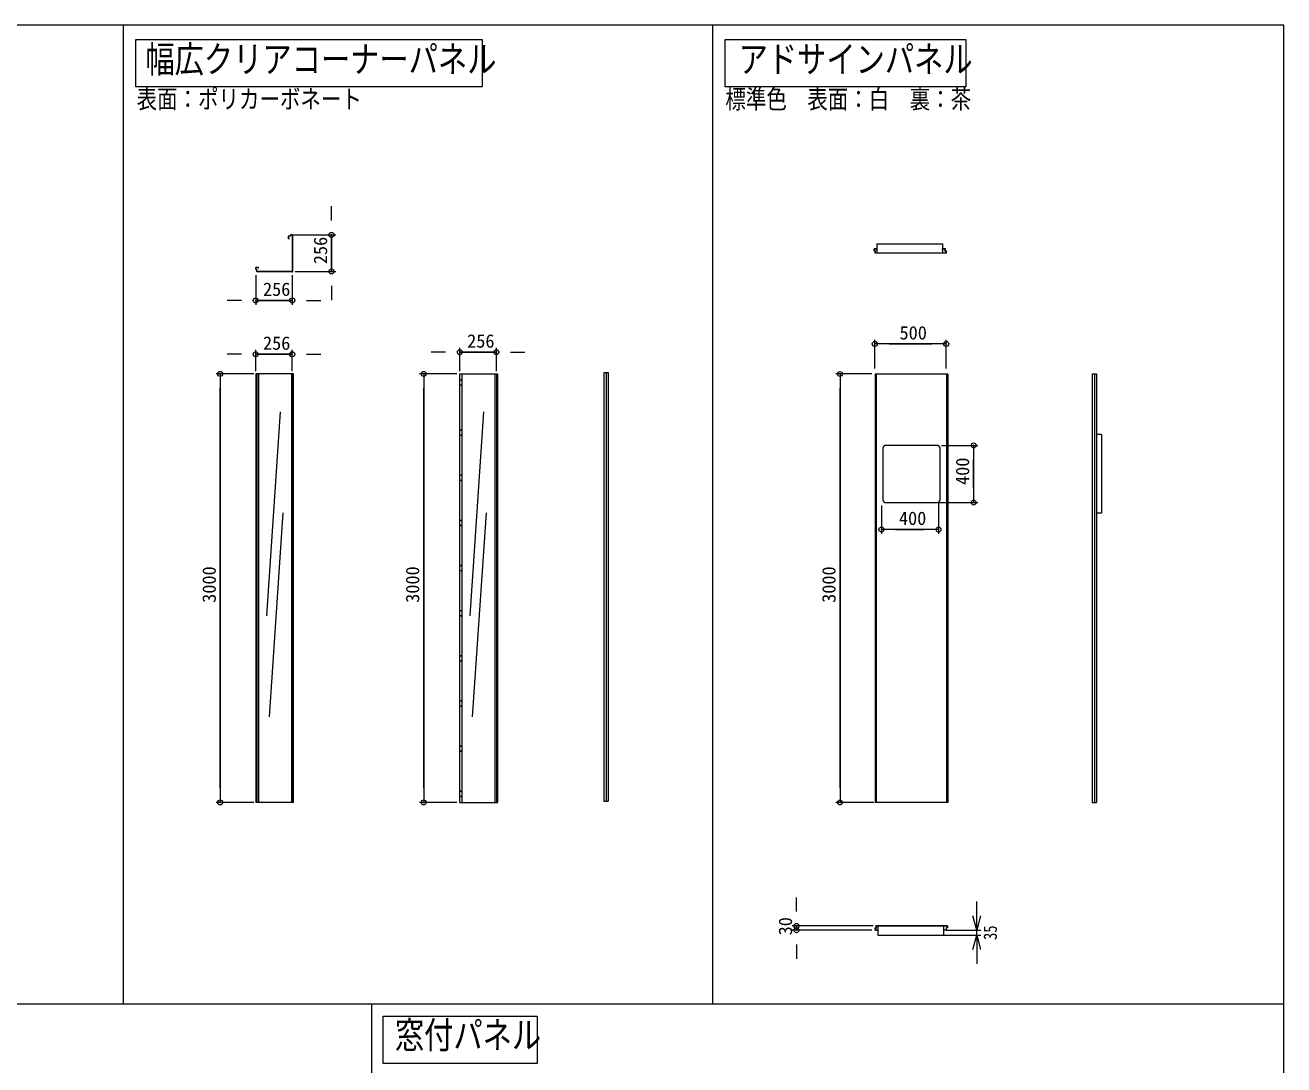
# Model space of a CAD drawing. Units: millimetres, scale not verified. Extents: x -20405 to 20405, y -7243 to 7243.
# Drawn here: x 11593 to 20405, y -36 to 7243 of the extents above; entities that cross this region are included whole.
import ezdxf
from ezdxf.enums import TextEntityAlignment as Align

# ---------------------------------------------------------------- set-up
doc = ezdxf.new("R2010")
doc.units = ezdxf.units.MM
doc.header["$LTSCALE"] = 70
doc.header["$PDMODE"] = 32
doc.header["$PDSIZE"] = 35
for name, color, linetype, lineweight in [('0-0_(2m)Rｸﾘｱｺｰﾅｰﾊﾟﾈﾙ', 7, 'Continuous', 9), ('0-2_(2m)ｱﾄﾞｻｲﾝﾊﾟﾈﾙ', 7, 'Continuous', 9), ('1-0_(3m)ｱﾄﾞｻｲﾝﾊﾟﾈﾙ', 7, 'Continuous', 9), ('1-A_(3m)幅広ｸﾘｱｺｰﾅｰ', 7, 'Continuous', 9), ('1-D_0', 7, 'Continuous', 9), ('3-4_text', 7, 'Continuous', 9), ('3-7_図面枠', 7, 'Continuous', 9)]:
    doc.layers.add(name, color=color, linetype=linetype, lineweight=lineweight)
doc.styles.add('ＭＳ ゴシック', font='')
doc.styles.get('ＭＳ ゴシック').set_extended_font_data('MS Gothic')

msp = doc.modelspace()

# ---------------------------------------------------------------- linework, layer by layer
at = {"layer": '0-0_(2m)Rｸﾘｱｺｰﾅｰﾊﾟﾈﾙ'}
for p, q in [((12366.54, 6810.75), (12366.54, 7143.25)), ((16492.67, 6810.75), (16492.67, 7143.25)), ((14099.33, -26.56), (14099.33, 305.94))]:
    msp.add_line(p, q, dxfattribs=at)
at = {"layer": '0-2_(2m)ｱﾄﾞｻｲﾝﾊﾟﾈﾙ', "color": 4, "lineweight": 5}
for p, q in [((18254.73, 1006.79), (18254.73, 1106.79)), ((18041.51, 906.79), (18284.73, 906.79)), ((18254.73, 871.79), (18254.73, 906.79)), ((18021.51, 871.79), (18284.73, 871.79)), ((18254.73, 771.79), (18254.73, 671.79))]:
    msp.add_line(p, q, dxfattribs=at)
at = {"layer": '0-2_(2m)ｱﾄﾞｻｲﾝﾊﾟﾈﾙ'}
for p, q in [((18254.73, 906.79), (18254.73, 1006.79)), ((17561.52, 935.59), (17561.52, 871.79)), ((18021.51, 935.59), (18021.51, 871.79)), ((17561.52, 871.79), (18021.51, 871.79)), ((18254.73, 871.79), (18254.73, 771.79))]:
    msp.add_line(p, q, dxfattribs=at)
for points in [[(18281.52, 1006.79), (18254.73, 906.79), (18227.94, 1006.79)], [(18227.94, 771.79), (18254.73, 871.79), (18281.52, 771.79)]]:
    msp.add_lwpolyline(points, dxfattribs=at)
at = {"layer": '1-0_(3m)ｱﾄﾞｻｲﾝﾊﾟﾈﾙ'}
for p, q in [((17536.18, 5662.24), (17536.18, 5676.24)), ((17556.17, 5676.24), (17536.18, 5676.24)), ((17544.17, 5662.24), (17536.18, 5662.24)), ((17554.97, 5675.03), (17537.37, 5675.03)), ((17542.17, 5676.24), (17556.17, 5676.24)), ((17544.17, 5646.23), (17544.17, 5662.24)), ((18044.17, 5646.23), (17544.17, 5646.23)), ((18042.98, 5647.43), (17545.37, 5647.43)), ((17554.97, 5667.73), (17554.97, 5675.03)), ((17556.17, 5667.73), (17554.97, 5667.73)), ((17556.17, 5711.24), (17556.17, 5647.43)), ((17556.17, 5667.73), (17556.17, 5676.24)), ((18036.17, 5676.24), (18016.17, 5676.24)), ((18016.17, 5667.73), (18016.17, 5676.24)), ((18017.37, 5667.73), (18016.17, 5667.73)), ((18017.37, 5667.73), (18017.37, 5675.03)), ((18036.17, 5660.24), (18036.17, 5676.24)), ((18044.17, 5660.24), (18036.17, 5660.24)), ((18044.17, 5646.23), (18044.17, 5660.24)), ((17552.17, 4800.71), (17552.17, 1800.71)), ((18044.17, 4800.71), (18044.17, 1800.71)), ((18044.17, 4800.71), (18044.17, 1800.71)), ((18052.17, 4800.71), (18052.17, 1800.71)), ((18052.17, 4800.71), (18052.17, 1800.71)), ((19080.42, 4801.42), (19080.42, 1801.41)), ((19129.42, 4376.41), (19094.42, 4376.41)), ((19129.42, 4376.41), (19129.42, 3826.42)), ((17598.17, 4280.71), (17598.17, 3920.71)), ((17978.17, 4300.71), (17618.17, 4300.71)), ((17998.18, 3920.71), (17998.18, 4280.71)), ((17618.17, 3900.71), (17978.17, 3900.71)), ((19129.42, 3826.42), (19094.42, 3826.42)), ((18052.17, 1800.71), (17544.17, 1800.71)), ((17541.52, 920.79), (17541.52, 906.79)), ((17549.52, 920.79), (17541.52, 920.79)), ((17561.52, 906.79), (17541.52, 906.79)), ((17560.32, 907.99), (17542.71, 907.99)), ((17547.52, 906.79), (17561.52, 906.79)), ((18049.51, 936.79), (17549.52, 936.79)), ((17549.52, 936.79), (17549.52, 920.79)), ((18048.32, 935.59), (17550.72, 935.59)), ((17560.32, 915.29), (17560.32, 907.99)), ((17561.52, 915.29), (17560.32, 915.29)), ((17561.52, 915.29), (17561.52, 906.79)), ((18021.51, 915.29), (18021.51, 906.79)), ((18022.72, 915.29), (18021.51, 915.29)), ((18041.51, 906.79), (18021.51, 906.79)), ((18022.72, 915.29), (18022.72, 907.99)), ((18049.51, 922.79), (18041.51, 922.79)), ((18041.51, 922.79), (18041.51, 906.79)), ((18049.51, 936.79), (18049.51, 922.79))]:
    msp.add_line(p, q, dxfattribs=at)
for points in [[(17545.37, 5647.43), (17545.37, 5663.43), (17537.37, 5663.43), (17537.37, 5675.03)], [(17556.17, 5711.24), (18016.17, 5711.24), (18016.17, 5647.43)], [(18042.98, 5647.43), (18042.98, 5659.03), (18034.97, 5659.03), (18034.97, 5675.03), (18017.37, 5675.03)], [(18052.17, 4800.71), (17544.17, 4800.71), (17544.17, 1800.71)], [(19064.42, 4801.42), (19094.42, 4801.42), (19094.42, 1801.41)], [(19064.42, 4801.42), (19064.42, 1801.41), (19094.42, 1801.41)], [(17550.72, 935.59), (17550.72, 919.59), (17542.71, 919.59), (17542.71, 907.99)], [(18048.32, 935.59), (18048.32, 923.99), (18040.32, 923.99), (18040.32, 907.99), (18022.72, 907.99)]]:
    msp.add_lwpolyline(points, dxfattribs=at)
for centre, start, end in [((17618.17, 4280.71), 90, 180), ((17978.17, 4280.71), 0, 90), ((17618.17, 3920.71), 180, 270), ((17978.17, 3920.71), 270, 360)]:
    msp.add_arc(centre, 20, start, end, dxfattribs=at)
at = {"layer": '1-A_(3m)幅広ｸﾘｱｺｰﾅｰ'}
for p, q in [((13434.34, 5766.59), (13434.34, 5746.59)), ((13450.34, 5766.59), (13434.34, 5766.59)), ((13442.84, 5746.59), (13434.34, 5746.59)), ((13442.84, 5747.78), (13435.54, 5747.78)), ((13442.84, 5747.78), (13442.84, 5746.59)), ((13450.34, 5774.59), (13450.34, 5766.59)), ((13464.34, 5774.59), (13450.34, 5774.59)), ((13463.14, 5773.38), (13451.54, 5773.38)), ((13463.14, 5773.38), (13463.14, 5519.09)), ((13464.34, 5774.59), (13464.34, 5519.09)), ((13226.64, 5546.88), (13206.64, 5546.88)), ((13206.64, 5532.88), (13206.64, 5546.88)), ((13214.64, 5532.88), (13206.64, 5532.88)), ((13225.44, 5545.69), (13207.84, 5545.69)), ((13214.64, 5516.88), (13214.64, 5532.88)), ((13462.14, 5516.88), (13214.64, 5516.88)), ((13215.84, 5518.09), (13215.84, 5534.08)), ((13225.44, 5538.39), (13225.44, 5545.69)), ((13226.64, 5538.39), (13225.44, 5538.39)), ((13226.64, 5538.39), (13226.64, 5546.88)), ((13338.99, 5518.09), (13338.99, 5516.88)), ((13449.84, 5518.09), (13449.84, 5516.88)), ((13463.14, 5531.39), (13464.34, 5531.39)), ((13464.34, 5519.09), (13463.14, 5519.09)), ((13206.64, 4801.42), (13206.64, 1801.41)), ((13471.14, 4801.42), (13206.64, 4801.42)), ((13214.64, 4801.42), (13214.64, 1801.41)), ((13226.64, 4801.42), (13226.64, 1801.41)), ((13457.84, 4801.42), (13457.84, 1801.41)), ((13470.14, 3273.92), (13470.14, 4801.42)), ((13471.14, 3273.92), (13471.14, 4801.42)), ((14635.78, 4801.42), (14900.28, 4801.42)), ((14635.78, 3273.92), (14635.78, 4801.42)), ((14636.78, 3273.92), (14636.78, 4801.42)), ((14649.08, 4801.42), (14649.08, 1801.41)), ((14880.28, 4801.42), (14880.28, 1801.41)), ((14892.28, 4801.42), (14892.28, 1801.41)), ((14900.28, 4801.42), (14900.28, 1801.41)), ((15660.46, 4810.38), (15660.46, 1810.38)), ((13379.18, 4535.22), (13282.56, 3108.64)), ((14801.62, 4535.22), (14704.99, 3108.64)), ((13397.58, 3828.25), (13300.95, 2401.67)), ((13470.14, 3801.42), (13471.14, 3801.42)), ((14636.78, 3801.42), (14635.78, 3801.42)), ((14820.01, 3828.25), (14723.39, 2401.67)), ((13470.14, 2553.91), (13470.14, 3273.92)), ((13471.14, 2553.91), (13471.14, 3273.92)), ((14635.78, 2553.91), (14635.78, 3273.92)), ((14636.78, 2553.91), (14636.78, 3273.92)), ((13470.14, 1888.91), (13470.14, 2553.91)), ((13471.14, 1888.91), (13471.14, 2553.91)), ((14635.78, 1888.91), (14635.78, 2553.91)), ((14636.78, 1888.91), (14636.78, 2553.91)), ((13470.14, 1801.41), (13470.14, 1888.91)), ((13471.14, 1801.41), (13471.14, 1888.91)), ((14635.78, 1801.41), (14635.78, 1888.91)), ((14636.78, 1801.41), (14636.78, 1888.91)), ((13471.14, 1801.41), (13206.64, 1801.41)), ((14635.78, 1801.41), (14900.28, 1801.41))]:
    msp.add_line(p, q, dxfattribs=at)
for points in [[(13451.54, 5773.38), (13451.54, 5765.38), (13435.54, 5765.38), (13435.54, 5747.78)], [(13215.84, 5534.08), (13207.84, 5534.08), (13207.84, 5545.69)], [(13462.14, 5516.88), (13462.14, 5518.09), (13215.84, 5518.09)], [(15644.46, 4810.38), (15674.46, 4810.38), (15674.46, 1810.38)], [(15644.46, 4810.38), (15644.46, 1810.38), (15674.46, 1810.38)]]:
    msp.add_lwpolyline(points, dxfattribs=at)
for centre in [(13463.64, 4759.42), (14643.27, 4759.42), (13463.64, 4723.42), (14643.27, 4723.42), (13463.64, 4407.92), (14643.27, 4407.92), (13463.64, 4371.92), (14643.27, 4371.92), (13463.64, 4091.92), (13463.64, 4055.92), (14643.27, 4091.92), (14643.27, 4055.92), (13463.64, 3775.92), (13463.64, 3739.92), (14643.27, 3775.92), (14643.27, 3739.92), (13463.64, 3459.92), (14643.27, 3459.92), (13463.64, 3423.92), (14643.27, 3423.92), (13463.64, 3143.92), (13463.64, 3107.92), (14643.27, 3143.92), (14643.27, 3107.92), (13463.64, 2827.92), (14643.27, 2827.92), (13463.64, 2791.91), (14643.27, 2791.91), (13463.64, 2511.91), (13463.64, 2475.92), (14643.27, 2511.91), (14643.27, 2475.92), (13463.64, 2195.92), (13463.64, 2159.92), (14643.27, 2195.92), (14643.27, 2159.92), (13463.64, 1879.92), (14643.27, 1879.92), (13463.64, 1843.92), (14643.27, 1843.92)]:
    msp.add_circle(centre, 2.25, dxfattribs=at)
for radius, start, end in [(3.25, 58.461, 188.85), (3.25, 188.85, 58.461), (2.25, 40.926, 192.84), (2.25, 192.84, 40.926)]:
    msp.add_arc((13462.64, 5518.58), radius, start, end, dxfattribs=at)
at = {"layer": '1-D_0'}
for p, q in [((13738.33, 5874.59), (13738.33, 5974.59)), ((13471.54, 5774.59), (13768.33, 5774.59)), ((13206.64, 5492.89), (13206.64, 5285.88)), ((13462.64, 5492.89), (13462.64, 5285.88)), ((13482.56, 5518.58), (13768.33, 5518.58)), ((13738.33, 5418.59), (13738.33, 5318.59)), ((13106.64, 5315.88), (13006.64, 5315.88)), ((13562.64, 5315.88), (13662.64, 5315.88)), ((17541.52, 4839.43), (17541.52, 5041.04)), ((18041.51, 4839.43), (18041.51, 5041.04)), ((13106.64, 4938.88), (13006.64, 4938.88)), ((13206.64, 4821.42), (13206.64, 4968.89)), ((13462.64, 4821.42), (13462.64, 4968.89)), ((13562.64, 4938.88), (13662.64, 4938.88)), ((14536.28, 4953.54), (14436.27, 4953.54)), ((14636.27, 4821.42), (14636.27, 4983.54)), ((14891.77, 4821.42), (14891.77, 4983.54)), ((14991.77, 4953.54), (15091.78, 4953.54)), ((18041.51, 5011.04), (17541.52, 5011.04)), ((17641.52, 5011.04), (17941.52, 5011.04)), ((13193.94, 4801.42), (12928.89, 4801.42)), ((12958.88, 4801.42), (12958.88, 1801.41)), ((14615.78, 4801.42), (14352.97, 4801.42)), ((14382.97, 4801.42), (14382.97, 1801.41)), ((17521.52, 4800.86), (17267.86, 4800.86)), ((17297.86, 4800.86), (17297.86, 1800.91)), ((12958.88, 1901.42), (12958.88, 4701.42)), ((14382.97, 1901.42), (14382.97, 4701.42)), ((17297.86, 1900.91), (17297.86, 4700.86)), ((18007.51, 4300.86), (18263.63, 4300.86)), ((18233.64, 4300.86), (18233.64, 3900.86)), ((18233.64, 4000.86), (18233.64, 4200.86)), ((17587.51, 3880.86), (17587.51, 3682.39)), ((17987.24, 3897.57), (17987.24, 3682.39)), ((17987.51, 3900.86), (18263.63, 3900.86)), ((17987.24, 3712.39), (17587.51, 3712.39)), ((17687.52, 3712.39), (17887.25, 3712.39)), ((13194.64, 1801.41), (12928.89, 1801.41)), ((14615.78, 1801.41), (14352.97, 1801.41)), ((17533.52, 1800.91), (17267.86, 1800.91)), ((16993.36, 1036.79), (16993.36, 1136.79)), ((17529.52, 936.79), (16963.36, 936.79)), ((17521.52, 906.79), (16963.36, 906.79)), ((16993.36, 806.79), (16993.36, 706.79))]:
    msp.add_line(p, q, dxfattribs=at)
for points in [[(13738.33, 5518.58), (13738.33, 5774.59), (13738.33, 5518.58)], [(13206.64, 5315.88), (13462.64, 5315.88), (13206.64, 5315.88)], [(13206.64, 4938.88), (13462.64, 4938.88), (13206.64, 4938.88)], [(14636.27, 4953.54), (14891.77, 4953.54), (14636.27, 4953.54)], [(16993.36, 906.79), (16993.36, 936.79), (16993.36, 906.79)]]:
    msp.add_lwpolyline(points, dxfattribs=at)
for p in [(13738.33, 5774.59), (13738.33, 5518.58), (13206.64, 5315.88), (13462.64, 5315.88), (17541.52, 5011.04), (18041.51, 5011.04), (13206.64, 4938.88), (13462.64, 4938.88), (14636.27, 4953.54), (14891.77, 4953.54), (12958.88, 4801.42), (14382.97, 4801.42), (17297.86, 4800.86), (18233.64, 4300.86), (18233.64, 3900.86), (17587.51, 3712.39), (17987.24, 3712.39), (12958.88, 1801.41), (14382.97, 1801.41), (17297.86, 1800.91), (16993.36, 936.79), (16993.36, 906.79)]:
    msp.add_point(p, dxfattribs=at)
at = {"layer": '3-4_text'}
for points in [[(12366.54, 7143.25), (14792.25, 7143.25), (14792.25, 6810.75), (12366.54, 6810.75)], [(16492.67, 7143.25), (18179.92, 7143.25), (18179.92, 6810.75), (16492.67, 6810.75)], [(14099.33, 305.94), (15177.25, 305.58), (15177.25, -26.56), (14099.33, -26.56)]]:
    msp.add_lwpolyline(points, dxfattribs=at)
at = {"layer": '3-7_図面枠'}
for p, q in [((12281.97, 391.5), (12281.97, 7242.75)), ((16408.09, 391.5), (16408.09, 7242.75)), ((20405.27, -6459.75), (20405.27, 7242.75)), ((-605.23, 391.5), (20405.27, 391.5)), ((14016.68, 391.5), (14016.68, -6459.75))]:
    msp.add_line(p, q, dxfattribs=at)
msp.add_lwpolyline([(-605.23, -7242.75), (20405.27, -7242.75), (20405.27, 7242.75), (-605.23, 7242.75)], dxfattribs=at)

# ---------------------------------------------------------------- texts
at = {"layer": '0-2_(2m)ｱﾄﾞｻｲﾝﾊﾟﾈﾙ', "color": 2, "style": 'ＭＳ ゴシック', "width": 0.8}
msp.add_text('35', height=93.84, rotation=90, dxfattribs=at).set_placement((18424.55, 838.09), align=Align.BOTTOM_LEFT)
at = {"layer": '1-D_0', "color": 2, "style": 'ＭＳ ゴシック'}
for s, p in [('256', (13735.13, 5569.79)), ('400', (18230.43, 4024.06)), ('3000', (12955.68, 3199.02)), ('3000', (14379.77, 3199.02)), ('3000', (17294.66, 3198.49)), ('30', (16990.16, 870.59))]:
    msp.add_text(s, height=93.84, rotation=90, dxfattribs=at).set_placement(p, align=Align.BOTTOM_LEFT)
for s, p in [('256', (13257.84, 5319.08)), ('500', (17714.72, 5014.24)), ('256', (13257.84, 4942.08)), ('256', (14687.23, 4956.74)), ('400', (17710.58, 3715.59))]:
    msp.add_text(s, height=93.84, dxfattribs=at).set_placement(p, align=Align.BOTTOM_LEFT)
at = {"layer": '3-4_text', "style": 'ＭＳ ゴシック', "width": 0.8}
for s, height, p in [('幅広クリアコーナーパネル', 187.7, (12434.64, 6854.57)), ('アドサインパネル', 187.7, (16588.11, 6854.57)), ('表面：ポリカーボネート', 131.4, (12372.93, 6620.66)), ('標準色\u3000表面：白\u3000裏：茶', 131.4, (16495.54, 6619.8)), ('窓付パネル', 187.7, (14181.43, 23.07))]:
    msp.add_text(s, height=height, dxfattribs=at).set_placement(p, align=Align.BOTTOM_LEFT)

doc.saveas('drawing.dxf')
